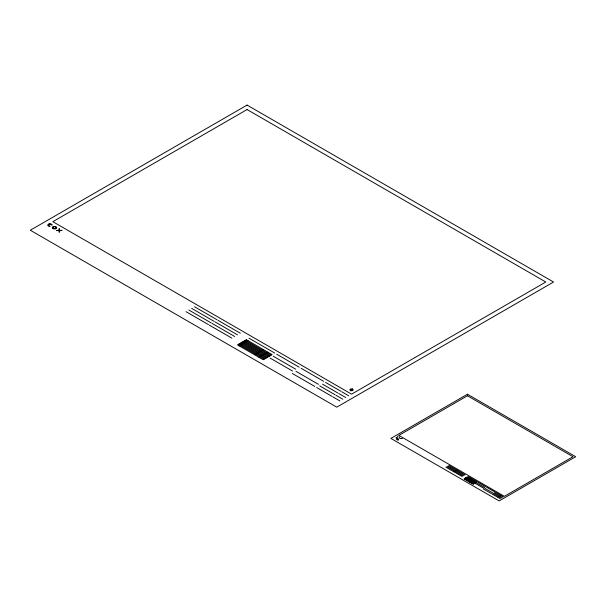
<?xml version="1.0" encoding="UTF-8"?>
<svg xmlns="http://www.w3.org/2000/svg" width="606" height="606" viewBox="0 0 606 606"><rect width="100%" height="100%" fill="white"/><g stroke="black" fill="none" stroke-linecap="round" stroke-linejoin="round"><path stroke-width="0.91" d="M397.044 438.055L396.718 438.592L397.566 438.449M396.847 439.63L397.415 439.305M396.43 438.411L396.991 438.085L396.491 438.456M239.143 345.859L248.066 340.716M254.535 354.752L263.459 349.601M259.035 357.343L267.95 352.192M351.313 389.749L352.457 389.09M350.359 390.537L352.684 389.196M396.021 437.873L396.392 437.668M396.468 438.146L396.915 437.971M397.945 439.002L398.392 438.827M397.619 439.782L398.066 439.608L397.695 439.827M398.081 440.039L398.513 439.88M464.666 479.263L467.817 477.445M470.104 482.399L473.256 480.581M471.688 483.315L474.839 481.497M396.922 438.547L397.521 438.396M350.359 389.196L352.684 390.537M194.511 306.75L216.993 319.726M217.895 320.248L240.37 333.232M249.005 338.216L274.783 353.093M276.715 354.207L299.22 367.206M301.152 368.319L323.649 381.31M325.589 382.424L341.011 391.332M341.913 391.847L348.738 395.794M191.678 308.386L214.153 321.369M215.054 321.884L237.537 334.868M322.566 384.166L337.989 393.074M338.898 393.589L345.723 397.536M273.238 356.222L295.736 369.213M245.354 340.322L271.064 355.161M244.369 340.89L270.079 355.737M295.948 371.319L318.445 384.31M188.837 310.022L211.32 323.006M212.221 323.521L234.704 336.504M243.377 341.466L269.087 356.305M319.657 385.848L335.08 394.756M335.982 395.271L342.807 399.218M242.392 342.034L268.102 356.873M270.064 358.055L292.562 371.046M241.4 342.602L267.11 357.449M186.004 311.658L208.487 324.642M209.388 325.164L231.863 338.14M240.415 343.17L266.125 358.017M292.274 373.447L314.772 386.439M316.711 387.552L332.133 396.453M333.035 396.975L339.86 400.914M239.431 343.746L265.14 358.585M448.902 465.446L456.841 470.029M457.159 470.218L465.097 474.801M468.15 476.558L477.255 481.815M477.937 482.209L485.883 486.8M486.565 487.194L494.519 491.784M495.2 492.178L500.647 495.322M500.965 495.511L503.374 496.897M238.438 344.314L264.148 359.161M447.895 466.029L455.841 470.612M456.159 470.794L464.098 475.377M494.132 492.792L499.579 495.935M499.897 496.125L502.313 497.518M476.71 482.921L484.656 487.512M466.862 477.308L475.937 482.55M466.506 477.505L475.589 482.747M484.732 488.254L492.678 492.845M466.158 477.71L475.24 482.952M446.895 466.605L454.833 471.188M455.151 471.37L463.098 475.96M493.102 493.39L498.556 496.534M498.874 496.715L501.283 498.109M465.809 477.907L474.892 483.156M475.589 483.573L483.535 488.156M465.461 478.111L474.543 483.353M445.895 467.181L453.833 471.763M454.152 471.953L462.09 476.536M397.483 439.267L396.975 439.645L397.324 439.842M465.113 478.316L474.195 483.558M483.429 489.004L491.383 493.595M492.064 493.988L497.511 497.132M497.829 497.321L500.238 498.708M464.764 478.513L473.847 483.755M464.416 478.717L473.498 483.959M397.854 436.926L397.854 437.055A0.773 0.447 0 0 1 397.559 437.017M399.521 437.964A0.78 0.454 0 0 1 399.18 437.941M399.346 437.07A0.78 0.447 0 0 1 399.687 437.093M397.771 436.161A0.773 0.447 0 0 1 398.104 436.184M56.661 227.545A2.212 1.28 0 0 1 55.419 228.826M55.07 228.901A2.182 1.265 0 0 1 54.714 228.939A2.212 1.28 0 0 1 52.927 228.583A2.235 1.288 0 0 1 52.495 228.227M53.889 226.47A2.182 1.265 0 0 1 54.245 226.432A2.212 1.28 0 0 1 55.994 226.758A2.182 1.265 0 0 1 56.456 227.152M52.29 227.803A2.212 1.28 0 0 1 52.927 226.773A2.235 1.288 0 0 1 53.533 226.508M55.593 228.333A1.598 0.924 0 0 1 54.305 228.598A1.576 0.909 0 0 1 54.048 228.568M53.767 228.507A1.598 0.924 0 0 1 52.873 227.583M53.351 227.015A1.598 0.924 0 0 1 54.631 226.765A1.576 0.909 0 0 1 54.896 226.811M53.04 227.295A1.576 0.909 0 0 1 53.373 227.03M55.154 226.864A1.598 0.924 0 0 1 56.047 227.788M55.903 228.091A1.598 0.924 0 0 1 55.593 228.348M48.427 225A1.598 0.924 0 0 0 50.003 226.015L50.003 226.364A2.204 1.273 0 0 1 48.45 226A2.235 1.288 0 0 1 48.018 225.644M48.578 224.697A1.598 0.924 0 0 1 50.177 224.182A1.576 0.909 0 0 1 50.427 224.228M51.487 224.75A1.598 0.924 0 0 1 51.608 225.091L52.184 225.106A2.204 1.273 0 0 0 49.79 223.826A2.182 1.257 0 0 0 49.404 223.887M50.677 224.281A1.576 0.909 0 0 1 51.139 224.47M47.821 225.227A2.204 1.273 0 0 1 48.45 224.197M48.45 224.175A2.235 1.288 0 0 1 49.063 223.925M58.365 230.272L56.6 230.628L58.365 230.272M400.808 438.433L400.18 438.555L400.808 438.433M247.066 105.08L30.3 230.235L336.762 407.164L553.536 282.017L247.066 105.08M247.066 109.55L52.851 221.675L351.586 394.15L545.801 282.017L247.066 109.55M246.369 339.739L237.454 344.882L263.163 359.729L272.079 354.578L246.369 339.739M467.446 394.218L390.893 438.418L499.147 500.92L575.7 456.719L467.446 394.218M467.461 395.786L398.862 435.396L504.381 496.322L572.988 456.712L467.461 395.786M467.218 477.096L464.067 478.914L473.15 484.164L476.301 482.346L467.218 477.096M59.562 228.909L58.949 228.909L58.949 229.932L59.562 229.932L59.562 228.909M61.918 230.272L60.153 230.628L61.918 230.272M59.57 231.984L58.949 231.984L58.949 230.962L59.57 230.969L59.57 231.984M402.066 438.433L401.437 438.555L402.066 438.433M350.601 390.65A1.644 0.947 0 0 0 353.154 389.938A1.644 0.947 0 0 0 350.806 389.014A1.644 0.947 0 0 0 350.601 390.65"/></g></svg>
